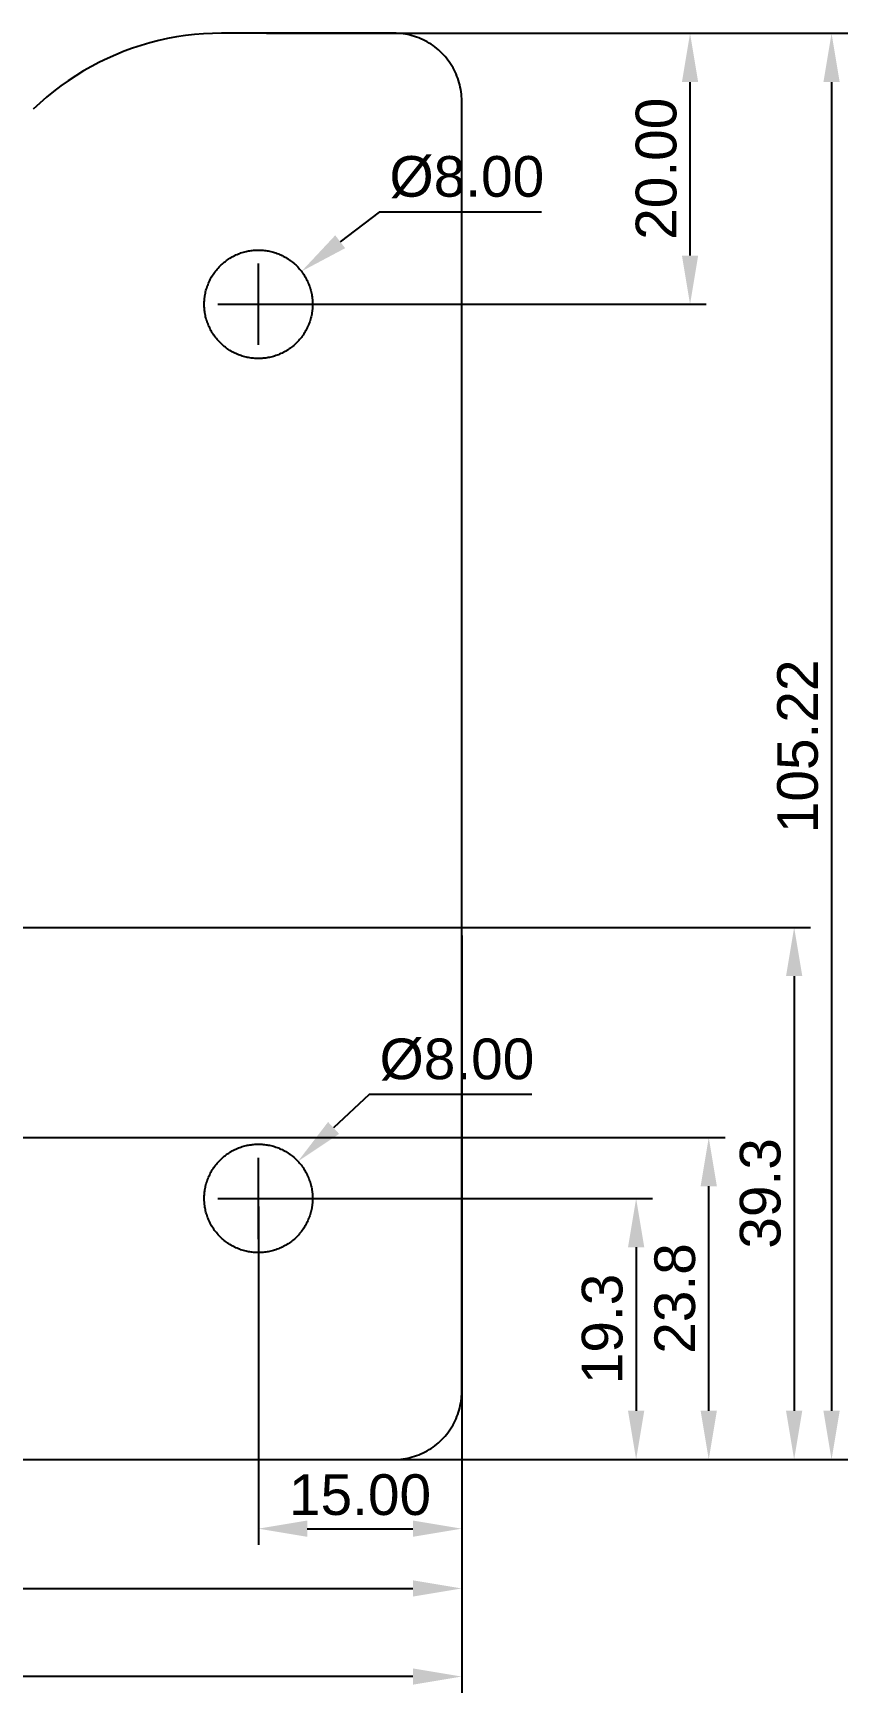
# Model space of a CAD drawing. Header units: millimetres. Extents: x -118 to 123, y -57 to 74.
# Drawn here: x 63.2 to 123.4, y -56.6 to 65.9 of the extents above; entities that cross this region are included whole.
import ezdxf

# ---------------------------------------------------------------- set-up
doc = ezdxf.new("R2010")
doc.units = ezdxf.units.MM
doc.layers.add('Default', color=18, linetype='Continuous', true_color=0x000000)
doc.styles.add('Arial Regular', font='')
doc.styles.get('Arial Regular').set_extended_font_data('Arial')
doc.dimstyles.new('Millimeter Small', dxfattribs={"dimscale": 1.2, "dimtxt": 2.5, "dimasz": 3, "dimexe": 1, "dimexo": 0.5, "dimgap": 0.8, "dimtad": 1, "dimtoh": 1, "dimzin": 1, "dimdsep": 46, "dimtxsty": 'Arial Regular', "dimcen": 2.5, "dimadec": 1, "dimazin": 1, "dimtfac": 1, "dimtdec": 4, "dimtix": 1, "dimtofl": 0, "dimtmove": 1, "dimatfit": 3, "dimfxl": 1, "dimtolj": 1, "dimtzin": 1, "dimarcsym": 0})

# ---------------------------------------------------------------- blocks, each defined once
blk = doc.blocks.new('*D1')
at = {"layer": 'Default', "color": 0, "lineweight": -2}
for p, q in [((80.46, 65.87), (112.91, 65.87)), ((111.71, 49.47), (111.71, 62.27)), ((80.46, 45.87), (112.91, 45.87))]:
    blk.add_line(p, q, dxfattribs=at)
at = {"layer": 'Default', "color": 0}
for points in [[(112.31, 62.27), (111.11, 62.27), (111.71, 65.87)], [(111.11, 49.47), (112.31, 49.47), (111.71, 45.87)]]:
    blk.add_solid(points, dxfattribs=at)
at = {"layer": 'Defpoints', "color": 0}
for p in [(79.86, 65.87), (111.71, 65.87), (79.86, 45.87)]:
    blk.add_point(p, dxfattribs=at)
at = {"layer": 'Default', "color": 0, "insert": (109.22, 55.87), "char_height": 3, "attachment_point": 5, "rotation": 90, "style": 'Arial Regular'}
blk.add_mtext('\\A1;20.00', dxfattribs=at)
blk = doc.blocks.new('*D2')
at = {"layer": 'Default', "color": 0, "lineweight": -2}
for p, q in [((90.46, 65.87), (123.35, 65.87)), ((122.15, 62.27), (122.15, -35.75)), ((90.46, -39.35), (123.35, -39.35))]:
    blk.add_line(p, q, dxfattribs=at)
at = {"layer": 'Default', "color": 0}
for points in [[(122.75, 62.27), (121.55, 62.27), (122.15, 65.87)], [(121.55, -35.75), (122.75, -35.75), (122.15, -39.35)]]:
    blk.add_solid(points, dxfattribs=at)
at = {"layer": 'Defpoints', "color": 0}
for p in [(89.86, 65.87), (89.86, -39.35), (122.15, -39.35)]:
    blk.add_point(p, dxfattribs=at)
at = {"layer": 'Default', "color": 0, "insert": (119.66, 13.26), "char_height": 3, "attachment_point": 5, "rotation": 90, "style": 'Arial Regular'}
blk.add_mtext('\\A1;105.22', dxfattribs=at)
blk = doc.blocks.new('*D9')
at = {"layer": 'Default', "color": 0, "lineweight": -2}
for p, q in [((88.03, -12.43), (85.41, -14.89)), ((100.03, -12.43), (88.03, -12.43))]:
    blk.add_line(p, q, dxfattribs=at)
at = {"layer": 'Default', "color": 0}
for p, q in [((79.86, -23.09), (79.86, -17.09)), ((76.86, -20.09), (82.86, -20.09))]:
    blk.add_line(p, q, dxfattribs=at)
blk.add_solid([(85, -14.45), (85.82, -15.33), (82.78, -17.35)], dxfattribs=at)
at = {"layer": 'Defpoints', "color": 0}
for p in [(82.78, -17.35), (76.94, -22.82)]:
    blk.add_point(p, dxfattribs=at)
at = {"layer": 'Default', "color": 0, "insert": (94.51, -9.85), "char_height": 3, "attachment_point": 5, "style": 'Arial Regular'}
blk.add_mtext('\\A1;%%c8.00', dxfattribs=at)
blk = doc.blocks.new('*D10')
at = {"layer": 'Default', "color": 0, "lineweight": -2}
for p, q in [((88.76, 52.67), (85.9, 50.49)), ((100.76, 52.67), (88.76, 52.67))]:
    blk.add_line(p, q, dxfattribs=at)
at = {"layer": 'Default', "color": 0}
for p, q in [((79.86, 42.87), (79.86, 48.87)), ((76.86, 45.87), (82.86, 45.87))]:
    blk.add_line(p, q, dxfattribs=at)
blk.add_solid([(85.53, 50.96), (86.26, 50.01), (83.04, 48.3)], dxfattribs=at)
at = {"layer": 'Defpoints', "color": 0}
for p in [(83.04, 48.3), (76.68, 43.44)]:
    blk.add_point(p, dxfattribs=at)
at = {"layer": 'Default', "color": 0, "insert": (95.24, 55.25), "char_height": 3, "attachment_point": 5, "style": 'Arial Regular'}
blk.add_mtext('\\A1;%%c8.00', dxfattribs=at)
blk = doc.blocks.new('*D13')
at = {"layer": 'Default', "color": 0, "lineweight": -2}
for p, q in [((79.86, -20.69), (79.86, -45.65)), ((94.86, -20.69), (94.86, -45.65)), ((83.46, -44.45), (91.26, -44.45))]:
    blk.add_line(p, q, dxfattribs=at)
at = {"layer": 'Default', "color": 0}
for points in [[(83.46, -43.85), (83.46, -45.05), (79.86, -44.45)], [(91.26, -45.05), (91.26, -43.85), (94.86, -44.45)]]:
    blk.add_solid(points, dxfattribs=at)
at = {"layer": 'Defpoints', "color": 0}
for p in [(79.86, -20.09), (94.86, -20.09), (94.86, -44.45)]:
    blk.add_point(p, dxfattribs=at)
at = {"layer": 'Default', "color": 0, "insert": (87.36, -41.96), "char_height": 3, "attachment_point": 5, "style": 'Arial Regular'}
blk.add_mtext('\\A1;15.00', dxfattribs=at)
blk = doc.blocks.new('*D14')
at = {"layer": 'Default', "color": 0, "lineweight": -2}
for p, q in [((-0.14, -0.69), (-0.14, -50.06)), ((94.86, -0.69), (94.86, -50.06)), ((3.46, -48.86), (91.26, -48.86))]:
    blk.add_line(p, q, dxfattribs=at)
at = {"layer": 'Default', "color": 0}
for points in [[(3.46, -48.26), (3.46, -49.46), (-0.14, -48.86)], [(91.26, -49.46), (91.26, -48.26), (94.86, -48.86)]]:
    blk.add_solid(points, dxfattribs=at)
at = {"layer": 'Defpoints', "color": 0}
for p in [(-0.14, -0.09), (94.86, -0.09), (94.86, -48.86)]:
    blk.add_point(p, dxfattribs=at)
at = {"layer": 'Default', "color": 0, "insert": (47.36, -46.37), "char_height": 3, "attachment_point": 5, "style": 'Arial Regular'}
blk.add_mtext('\\A1;95.00', dxfattribs=at)
blk = doc.blocks.new('*D15')
at = {"layer": 'Default', "color": 0, "lineweight": -2}
for p, q in [((-95.14, -34.95), (-95.14, -56.56)), ((94.86, -34.95), (94.86, -56.56)), ((91.26, -55.36), (-91.54, -55.36))]:
    blk.add_line(p, q, dxfattribs=at)
at = {"layer": 'Default', "color": 0}
for points in [[(-91.54, -54.76), (-91.54, -55.96), (-95.14, -55.36)], [(91.26, -55.96), (91.26, -54.76), (94.86, -55.36)]]:
    blk.add_solid(points, dxfattribs=at)
at = {"layer": 'Defpoints', "color": 0}
for p in [(-95.14, -34.35), (94.86, -34.35), (-95.14, -55.36)]:
    blk.add_point(p, dxfattribs=at)
at = {"layer": 'Default', "color": 0, "insert": (-0.14, -52.87), "char_height": 3, "attachment_point": 5, "style": 'Arial Regular'}
blk.add_mtext('\\A1;190.00', dxfattribs=at)
blk = doc.blocks.new('*D16')
at = {"layer": 'Default', "color": 0, "lineweight": -2}
for p, q in [((0.46, -0.09), (120.59, -0.09)), ((119.39, -3.69), (119.39, -35.75)), ((0.46, -39.35), (120.59, -39.35))]:
    blk.add_line(p, q, dxfattribs=at)
at = {"layer": 'Default', "color": 0}
for points in [[(119.99, -3.69), (118.79, -3.69), (119.39, -0.09)], [(118.79, -35.75), (119.99, -35.75), (119.39, -39.35)]]:
    blk.add_solid(points, dxfattribs=at)
at = {"layer": 'Defpoints', "color": 0}
for p in [(-0.14, -0.09), (-0.14, -39.35), (119.39, -39.35)]:
    blk.add_point(p, dxfattribs=at)
at = {"layer": 'Default', "color": 0, "insert": (116.9, -19.72), "char_height": 3, "attachment_point": 5, "rotation": 90, "style": 'Arial Regular'}
blk.add_mtext('\\A1;39.3', dxfattribs=at)
blk = doc.blocks.new('*D17')
at = {"layer": 'Default', "color": 0, "lineweight": -2}
for p, q in [((80.46, -20.09), (108.93, -20.09)), ((107.73, -23.69), (107.73, -35.75)), ((80.46, -39.35), (108.93, -39.35))]:
    blk.add_line(p, q, dxfattribs=at)
at = {"layer": 'Default', "color": 0}
for points in [[(108.33, -23.69), (107.13, -23.69), (107.73, -20.09)], [(107.13, -35.75), (108.33, -35.75), (107.73, -39.35)]]:
    blk.add_solid(points, dxfattribs=at)
at = {"layer": 'Defpoints', "color": 0}
for p in [(79.86, -20.09), (79.86, -39.35), (107.73, -39.35)]:
    blk.add_point(p, dxfattribs=at)
at = {"layer": 'Default', "color": 0, "insert": (105.24, -29.72), "char_height": 3, "attachment_point": 5, "rotation": 90, "style": 'Arial Regular'}
blk.add_mtext('\\A1;19.3', dxfattribs=at)
blk = doc.blocks.new('*D18')
at = {"layer": 'Default', "color": 0, "lineweight": -2}
for p, q in [((17.96, -15.59), (114.29, -15.59)), ((113.09, -35.75), (113.09, -19.19)), ((17.96, -39.35), (114.29, -39.35))]:
    blk.add_line(p, q, dxfattribs=at)
at = {"layer": 'Default', "color": 0}
for points in [[(113.69, -19.19), (112.49, -19.19), (113.09, -15.59)], [(112.49, -35.75), (113.69, -35.75), (113.09, -39.35)]]:
    blk.add_solid(points, dxfattribs=at)
at = {"layer": 'Defpoints', "color": 0}
for p in [(17.36, -15.59), (113.09, -15.59), (17.36, -39.35)]:
    blk.add_point(p, dxfattribs=at)
at = {"layer": 'Default', "color": 0, "insert": (110.6, -27.47), "char_height": 3, "attachment_point": 5, "rotation": 90, "style": 'Arial Regular'}
blk.add_mtext('\\A1;23.8', dxfattribs=at)

msp = doc.modelspace()

# ---------------------------------------------------------------- linework, layer by layer
at = {"layer": 'Default'}
for points in [[(77.137, 65.871), (76.469, 65.86), (75.802, 65.826), (75.137, 65.77), (74.474, 65.693), (73.813, 65.593), (73.157, 65.471), (72.504, 65.327), (71.857, 65.161), (71.216, 64.974), (70.582, 64.766), (69.955, 64.536), (69.335, 64.286), (68.725, 64.016), (68.124, 63.725), (67.533, 63.414), (66.952, 63.083), (66.383, 62.733), (65.826, 62.365), (65.282, 61.978), (64.751, 61.573), (64.233, 61.151), (63.73, 60.712), (63.242, 60.256)], [(89.862, 65.871), (77.137, 65.871)], [(94.862, 60.871), (94.859, 61.041), (94.85, 61.212), (94.836, 61.382), (94.815, 61.552), (94.789, 61.72), (94.757, 61.888), (94.72, 62.055), (94.676, 62.22), (94.628, 62.383), (94.573, 62.545), (94.513, 62.705), (94.448, 62.863), (94.377, 63.018), (94.301, 63.171), (94.22, 63.321), (94.134, 63.469), (94.043, 63.613), (93.947, 63.754), (93.846, 63.892), (93.74, 64.026), (93.63, 64.157), (93.516, 64.284), (93.397, 64.406), (93.275, 64.525), (93.148, 64.639), (93.017, 64.749), (92.883, 64.855), (92.745, 64.956), (92.604, 65.052), (92.46, 65.143), (92.312, 65.229), (92.162, 65.31), (92.009, 65.386), (91.854, 65.457), (91.696, 65.522), (91.536, 65.582), (91.374, 65.637), (91.211, 65.685), (91.046, 65.729), (90.879, 65.766), (90.711, 65.798), (90.543, 65.824), (90.373, 65.845), (90.203, 65.859), (90.033, 65.868), (89.862, 65.871)], [(94.862, -34.347), (94.862, 60.871)], [(89.862, -39.347), (90.033, -39.344), (90.203, -39.336), (90.373, -39.321), (90.543, -39.301), (90.711, -39.275), (90.879, -39.243), (91.046, -39.205), (91.211, -39.162), (91.374, -39.113), (91.536, -39.059), (91.696, -38.999), (91.854, -38.933), (92.009, -38.863), (92.162, -38.787), (92.312, -38.706), (92.46, -38.619), (92.604, -38.528), (92.745, -38.432), (92.883, -38.331), (93.017, -38.226), (93.148, -38.116), (93.275, -38.002), (93.397, -37.883), (93.516, -37.76), (93.63, -37.633), (93.74, -37.503), (93.846, -37.369), (93.947, -37.231), (94.043, -37.09), (94.134, -36.945), (94.22, -36.798), (94.301, -36.648), (94.377, -36.495), (94.448, -36.339), (94.513, -36.182), (94.573, -36.022), (94.628, -35.86), (94.676, -35.696), (94.72, -35.531), (94.757, -35.365), (94.789, -35.197), (94.815, -35.028), (94.836, -34.859), (94.85, -34.689), (94.859, -34.518), (94.862, -34.347)], [(-90.138, -39.347), (89.862, -39.347)]]:
    msp.add_lwpolyline(points, dxfattribs=at)
for points in [[(75.862, 45.871), (75.863, 45.96), (75.866, 46.049), (75.871, 46.139), (75.878, 46.23), (75.887, 46.322), (75.899, 46.414), (75.913, 46.506), (75.929, 46.599), (75.947, 46.692), (75.968, 46.785), (75.991, 46.878), (76.016, 46.971), (76.044, 47.065), (76.075, 47.158), (76.107, 47.251), (76.143, 47.343), (76.181, 47.435), (76.221, 47.527), (76.264, 47.618), (76.309, 47.708), (76.356, 47.797), (76.406, 47.886), (76.459, 47.973), (76.514, 48.06), (76.571, 48.145), (76.631, 48.229), (76.692, 48.311), (76.756, 48.392), (76.823, 48.471), (76.891, 48.549), (76.961, 48.625), (77.033, 48.699), (77.108, 48.771), (77.184, 48.842), (77.261, 48.91), (77.341, 48.976), (77.422, 49.04), (77.504, 49.102), (77.588, 49.162), (77.673, 49.219), (77.759, 49.274), (77.847, 49.326), (77.935, 49.376), (78.025, 49.424), (78.115, 49.469), (78.206, 49.512), (78.297, 49.552), (78.389, 49.59), (78.482, 49.625), (78.575, 49.658), (78.668, 49.688), (78.761, 49.716), (78.855, 49.742), (78.948, 49.765), (79.041, 49.786), (79.134, 49.804), (79.227, 49.82), (79.319, 49.834), (79.411, 49.845), (79.502, 49.855), (79.593, 49.862), (79.684, 49.867), (79.773, 49.87), (79.862, 49.871), (79.951, 49.87), (80.04, 49.867), (80.13, 49.862), (80.221, 49.855), (80.313, 49.845), (80.405, 49.834), (80.497, 49.82), (80.59, 49.804), (80.683, 49.786), (80.776, 49.765), (80.869, 49.742), (80.962, 49.716), (81.056, 49.688), (81.149, 49.658), (81.242, 49.625), (81.334, 49.59), (81.426, 49.552), (81.518, 49.512), (81.609, 49.469), (81.699, 49.424), (81.788, 49.376), (81.877, 49.326), (81.964, 49.274), (82.051, 49.219), (82.136, 49.162), (82.22, 49.102), (82.302, 49.04), (82.383, 48.976), (82.462, 48.91), (82.54, 48.842), (82.616, 48.771), (82.69, 48.699), (82.763, 48.625), (82.833, 48.549), (82.901, 48.471), (82.967, 48.392), (83.031, 48.311), (83.093, 48.229), (83.153, 48.145), (83.21, 48.06), (83.265, 47.973), (83.317, 47.886), (83.367, 47.797), (83.415, 47.708), (83.46, 47.618), (83.503, 47.527), (83.543, 47.435), (83.581, 47.343), (83.616, 47.251), (83.649, 47.158), (83.68, 47.065), (83.707, 46.971), (83.733, 46.878), (83.756, 46.785), (83.777, 46.692), (83.795, 46.599), (83.811, 46.506), (83.825, 46.414), (83.836, 46.322), (83.846, 46.23), (83.853, 46.139), (83.858, 46.049), (83.861, 45.96), (83.862, 45.871), (83.861, 45.782), (83.858, 45.692), (83.853, 45.602), (83.846, 45.511), (83.836, 45.42), (83.825, 45.328), (83.811, 45.236), (83.795, 45.143), (83.777, 45.05), (83.756, 44.957), (83.733, 44.863), (83.707, 44.77), (83.68, 44.677), (83.649, 44.584), (83.616, 44.491), (83.581, 44.398), (83.543, 44.306), (83.503, 44.215), (83.46, 44.124), (83.415, 44.034), (83.367, 43.944), (83.317, 43.856), (83.265, 43.768), (83.21, 43.682), (83.153, 43.597), (83.093, 43.513), (83.031, 43.431), (82.967, 43.35), (82.901, 43.27), (82.833, 43.192), (82.763, 43.117), (82.69, 43.042), (82.616, 42.97), (82.54, 42.9), (82.462, 42.832), (82.383, 42.765), (82.302, 42.701), (82.22, 42.64), (82.136, 42.58), (82.051, 42.523), (81.964, 42.468), (81.877, 42.415), (81.788, 42.365), (81.699, 42.318), (81.609, 42.272), (81.518, 42.23), (81.426, 42.189), (81.334, 42.152), (81.242, 42.116), (81.149, 42.083), (81.056, 42.053), (80.962, 42.025), (80.869, 42), (80.776, 41.977), (80.683, 41.956), (80.59, 41.938), (80.497, 41.922), (80.405, 41.908), (80.313, 41.896), (80.221, 41.887), (80.13, 41.88), (80.04, 41.875), (79.951, 41.872), (79.862, 41.871), (79.773, 41.872), (79.684, 41.875), (79.593, 41.88), (79.502, 41.887), (79.411, 41.896), (79.319, 41.908), (79.227, 41.922), (79.134, 41.938), (79.041, 41.956), (78.948, 41.977), (78.855, 42), (78.761, 42.025), (78.668, 42.053), (78.575, 42.083), (78.482, 42.116), (78.389, 42.152), (78.297, 42.189), (78.206, 42.23), (78.115, 42.272), (78.025, 42.318), (77.935, 42.365), (77.847, 42.415), (77.759, 42.468), (77.673, 42.523), (77.588, 42.58), (77.504, 42.64), (77.422, 42.701), (77.341, 42.765), (77.261, 42.832), (77.184, 42.9), (77.108, 42.97), (77.033, 43.042), (76.961, 43.117), (76.891, 43.192), (76.823, 43.27), (76.756, 43.35), (76.692, 43.431), (76.631, 43.513), (76.571, 43.597), (76.514, 43.682), (76.459, 43.768), (76.406, 43.856), (76.356, 43.944), (76.309, 44.034), (76.264, 44.124), (76.221, 44.215), (76.181, 44.306), (76.143, 44.398), (76.107, 44.491), (76.075, 44.584), (76.044, 44.677), (76.016, 44.77), (75.991, 44.863), (75.968, 44.957), (75.947, 45.05), (75.929, 45.143), (75.913, 45.236), (75.899, 45.328), (75.887, 45.42), (75.878, 45.511), (75.871, 45.602), (75.866, 45.692), (75.863, 45.782)], [(75.862, -20.086), (75.863, -19.998), (75.866, -19.908), (75.871, -19.818), (75.878, -19.727), (75.887, -19.635), (75.899, -19.544), (75.913, -19.451), (75.929, -19.358), (75.947, -19.265), (75.968, -19.172), (75.991, -19.079), (76.016, -18.986), (76.044, -18.892), (76.075, -18.799), (76.107, -18.706), (76.143, -18.614), (76.181, -18.522), (76.221, -18.43), (76.264, -18.339), (76.309, -18.249), (76.356, -18.16), (76.406, -18.071), (76.459, -17.984), (76.514, -17.897), (76.571, -17.812), (76.631, -17.728), (76.692, -17.646), (76.756, -17.565), (76.823, -17.486), (76.891, -17.408), (76.961, -17.332), (77.033, -17.258), (77.108, -17.186), (77.184, -17.115), (77.261, -17.047), (77.341, -16.981), (77.422, -16.917), (77.504, -16.855), (77.588, -16.796), (77.673, -16.738), (77.759, -16.683), (77.847, -16.631), (77.935, -16.581), (78.025, -16.533), (78.115, -16.488), (78.206, -16.445), (78.297, -16.405), (78.389, -16.367), (78.482, -16.332), (78.575, -16.299), (78.668, -16.269), (78.761, -16.241), (78.855, -16.215), (78.948, -16.192), (79.041, -16.171), (79.134, -16.153), (79.227, -16.137), (79.319, -16.123), (79.411, -16.112), (79.502, -16.102), (79.593, -16.095), (79.684, -16.09), (79.773, -16.087), (79.862, -16.086), (79.951, -16.087), (80.04, -16.09), (80.13, -16.095), (80.221, -16.102), (80.313, -16.112), (80.405, -16.123), (80.497, -16.137), (80.59, -16.153), (80.683, -16.171), (80.776, -16.192), (80.869, -16.215), (80.962, -16.241), (81.056, -16.269), (81.149, -16.299), (81.242, -16.332), (81.334, -16.367), (81.426, -16.405), (81.518, -16.445), (81.609, -16.488), (81.699, -16.533), (81.788, -16.581), (81.877, -16.631), (81.964, -16.683), (82.051, -16.738), (82.136, -16.796), (82.22, -16.855), (82.302, -16.917), (82.383, -16.981), (82.462, -17.047), (82.54, -17.115), (82.616, -17.186), (82.69, -17.258), (82.763, -17.332), (82.833, -17.408), (82.901, -17.486), (82.967, -17.565), (83.031, -17.646), (83.093, -17.728), (83.153, -17.812), (83.21, -17.897), (83.265, -17.984), (83.317, -18.071), (83.367, -18.16), (83.415, -18.249), (83.46, -18.339), (83.503, -18.43), (83.543, -18.522), (83.581, -18.614), (83.616, -18.706), (83.649, -18.799), (83.68, -18.892), (83.707, -18.986), (83.733, -19.079), (83.756, -19.172), (83.777, -19.265), (83.795, -19.358), (83.811, -19.451), (83.825, -19.544), (83.836, -19.635), (83.846, -19.727), (83.853, -19.818), (83.858, -19.908), (83.861, -19.998), (83.862, -20.086), (83.861, -20.175), (83.858, -20.265), (83.853, -20.355), (83.846, -20.446), (83.836, -20.537), (83.825, -20.629), (83.811, -20.721), (83.795, -20.814), (83.777, -20.907), (83.756, -21), (83.733, -21.094), (83.707, -21.187), (83.68, -21.28), (83.649, -21.373), (83.616, -21.466), (83.581, -21.559), (83.543, -21.651), (83.503, -21.742), (83.46, -21.833), (83.415, -21.923), (83.367, -22.013), (83.317, -22.101), (83.265, -22.189), (83.21, -22.275), (83.153, -22.36), (83.093, -22.444), (83.031, -22.527), (82.967, -22.607), (82.901, -22.687), (82.833, -22.765), (82.763, -22.841), (82.69, -22.915), (82.616, -22.987), (82.54, -23.057), (82.462, -23.126), (82.383, -23.192), (82.302, -23.256), (82.22, -23.318), (82.136, -23.377), (82.051, -23.434), (81.964, -23.489), (81.877, -23.542), (81.788, -23.592), (81.699, -23.639), (81.609, -23.685), (81.518, -23.727), (81.426, -23.768), (81.334, -23.805), (81.242, -23.841), (81.149, -23.874), (81.056, -23.904), (80.962, -23.932), (80.869, -23.957), (80.776, -23.98), (80.683, -24.001), (80.59, -24.02), (80.497, -24.036), (80.405, -24.049), (80.313, -24.061), (80.221, -24.07), (80.13, -24.077), (80.04, -24.082), (79.951, -24.085), (79.862, -24.086), (79.773, -24.085), (79.684, -24.082), (79.593, -24.077), (79.502, -24.07), (79.411, -24.061), (79.319, -24.049), (79.227, -24.036), (79.134, -24.02), (79.041, -24.001), (78.948, -23.98), (78.855, -23.957), (78.761, -23.932), (78.668, -23.904), (78.575, -23.874), (78.482, -23.841), (78.389, -23.805), (78.297, -23.768), (78.206, -23.727), (78.115, -23.685), (78.025, -23.639), (77.935, -23.592), (77.847, -23.542), (77.759, -23.489), (77.673, -23.434), (77.588, -23.377), (77.504, -23.318), (77.422, -23.256), (77.341, -23.192), (77.261, -23.126), (77.184, -23.057), (77.108, -22.987), (77.033, -22.915), (76.961, -22.841), (76.891, -22.765), (76.823, -22.687), (76.756, -22.607), (76.692, -22.527), (76.631, -22.444), (76.571, -22.36), (76.514, -22.275), (76.459, -22.189), (76.406, -22.101), (76.356, -22.013), (76.309, -21.923), (76.264, -21.833), (76.221, -21.742), (76.181, -21.651), (76.143, -21.559), (76.107, -21.466), (76.075, -21.373), (76.044, -21.28), (76.016, -21.187), (75.991, -21.094), (75.968, -21), (75.947, -20.907), (75.929, -20.814), (75.913, -20.721), (75.899, -20.629), (75.887, -20.537), (75.878, -20.446), (75.871, -20.355), (75.866, -20.265), (75.863, -20.175)]]:
    msp.add_lwpolyline(points, close=True, dxfattribs=at)

# ---------------------------------------------------------------- dimensions: what is measured, and where the dimension line sits
for base, p1, p2, override, picture, middle in [((111.713, 65.871, -66.055), (79.862, 45.871, -66.055), (79.862, 65.871, -66.055), {"dimscale": 1.2, "dimtxt": 2.5, "dimasz": 3, "dimexe": 1, "dimexo": 0.5, "dimgap": 0.8, "dimtad": 1, "dimtih": 0, "dimtoh": 0, "dimdec": 2, "dimzin": 1, "dimtxsty": 'Arial Regular', "dimsah": 0, "dimcen": 2.5, "dimadec": 1, "dimazin": 1, "dimtix": 0, "dimtmove": 0, "dimtzin": 1}, '*D1', (109.221, 55.871, -66.055)), ((122.15, -39.347, -66.055), (89.862, 65.871, -66.055), (89.862, -39.347, -66.055), {"dimscale": 1.2, "dimtxt": 2.5, "dimasz": 3, "dimexe": 1, "dimexo": 0.5, "dimgap": 0.8, "dimtad": 1, "dimtih": 0, "dimtoh": 0, "dimdec": 2, "dimzin": 1, "dimtxsty": 'Arial Regular', "dimsah": 0, "dimcen": 2.5, "dimadec": 1, "dimazin": 1, "dimtix": 0, "dimtmove": 0, "dimtzin": 1}, '*D2', (119.659, 13.262, -66.055)), ((119.388, -39.347, -66.055), (-0.138, -0.086, -66.055), (-0.138, -39.347, -66.055), {"dimscale": 1.2, "dimtxt": 2.5, "dimasz": 3, "dimexe": 1, "dimexo": 0.5, "dimgap": 0.8, "dimtad": 1, "dimtih": 0, "dimtoh": 0, "dimdec": 1, "dimzin": 1, "dimtxsty": 'Arial Regular', "dimsah": 0, "dimcen": 2.5, "dimadec": 1, "dimazin": 1, "dimtix": 0, "dimtmove": 0, "dimtzin": 1}, '*D16', (116.896, -19.717, -66.055)), ((113.087, -15.586, -66.055), (17.362, -39.347, -66.055), (17.362, -15.586, -66.055), {"dimscale": 1.2, "dimtxt": 2.5, "dimasz": 3, "dimexe": 1, "dimexo": 0.5, "dimgap": 0.8, "dimtad": 1, "dimtih": 0, "dimtoh": 0, "dimdec": 1, "dimzin": 1, "dimtxsty": 'Arial Regular', "dimsah": 0, "dimcen": 2.5, "dimadec": 1, "dimazin": 1, "dimtix": 0, "dimtmove": 0, "dimtzin": 1}, '*D18', (110.595, -27.467, -66.055)), ((107.734, -39.347, -66.055), (79.862, -20.086, -66.055), (79.862, -39.347, -66.055), {"dimscale": 1.2, "dimtxt": 2.5, "dimasz": 3, "dimexe": 1, "dimexo": 0.5, "dimgap": 0.8, "dimtad": 1, "dimtih": 0, "dimtoh": 0, "dimdec": 1, "dimzin": 1, "dimtxsty": 'Arial Regular', "dimsah": 0, "dimcen": 2.5, "dimadec": 1, "dimazin": 1, "dimtix": 0, "dimtmove": 0, "dimtzin": 1}, '*D17', (105.243, -29.717, -66.055))]:
    dim = msp.add_linear_dim(base=base, p1=p1, p2=p2, angle=90, dimstyle='Millimeter Small', override=override, dxfattribs=at)
    dim.commit()
    dim.dimension.update_dxf_attribs({"geometry": picture, "text_midpoint": middle})
for p1, p2, picture, middle in [((76.684, 43.441, -66.055), (83.039, 48.3, -66.055), '*D10', (88.759, 52.674, -66.055)), ((76.944, -22.822, -66.055), (82.78, -17.35, -66.055), '*D9', (88.032, -12.426, -66.055))]:
    dim = msp.add_diameter_dim_2p(p1=p1, p2=p2, dimstyle='Millimeter Small', override={"dimscale": 1.2, "dimasz": 3, "dimtad": 1, "dimtih": 0, "dimtoh": 1, "dimlfac": 1, "dimtxsty": 'Arial Regular', "dimsah": 0}, dxfattribs=at)
    dim.commit()
    dim.dimension.update_dxf_attribs({"geometry": picture, "text_midpoint": middle, "dimtype": 163})
for base, p1, p2, picture, middle in [((94.862, -48.857, -66.055), (-0.138, -0.086, -66.055), (94.862, -0.086, -66.055), '*D14', (47.362, -46.365, -66.055)), ((94.862, -44.454, -66.055), (79.862, -20.086, -66.055), (94.862, -20.086, -66.055), '*D13', (87.362, -41.963, -66.055)), ((-95.138, -55.358, -66.055), (94.862, -34.347, -66.055), (-95.138, -34.347, -66.055), '*D15', (-0.138, -52.866, -66.055))]:
    dim = msp.add_linear_dim(base=base, p1=p1, p2=p2, dimstyle='Millimeter Small', override={"dimscale": 1.2, "dimtxt": 2.5, "dimasz": 3, "dimexe": 1, "dimexo": 0.5, "dimgap": 0.8, "dimtad": 1, "dimtih": 0, "dimtoh": 0, "dimdec": 2, "dimzin": 1, "dimtxsty": 'Arial Regular', "dimsah": 0, "dimcen": 2.5, "dimadec": 1, "dimazin": 1, "dimtix": 0, "dimtmove": 0, "dimtzin": 1}, dxfattribs=at)
    dim.commit()
    dim.dimension.update_dxf_attribs({"geometry": picture, "text_midpoint": middle})

doc.saveas('drawing.dxf')
